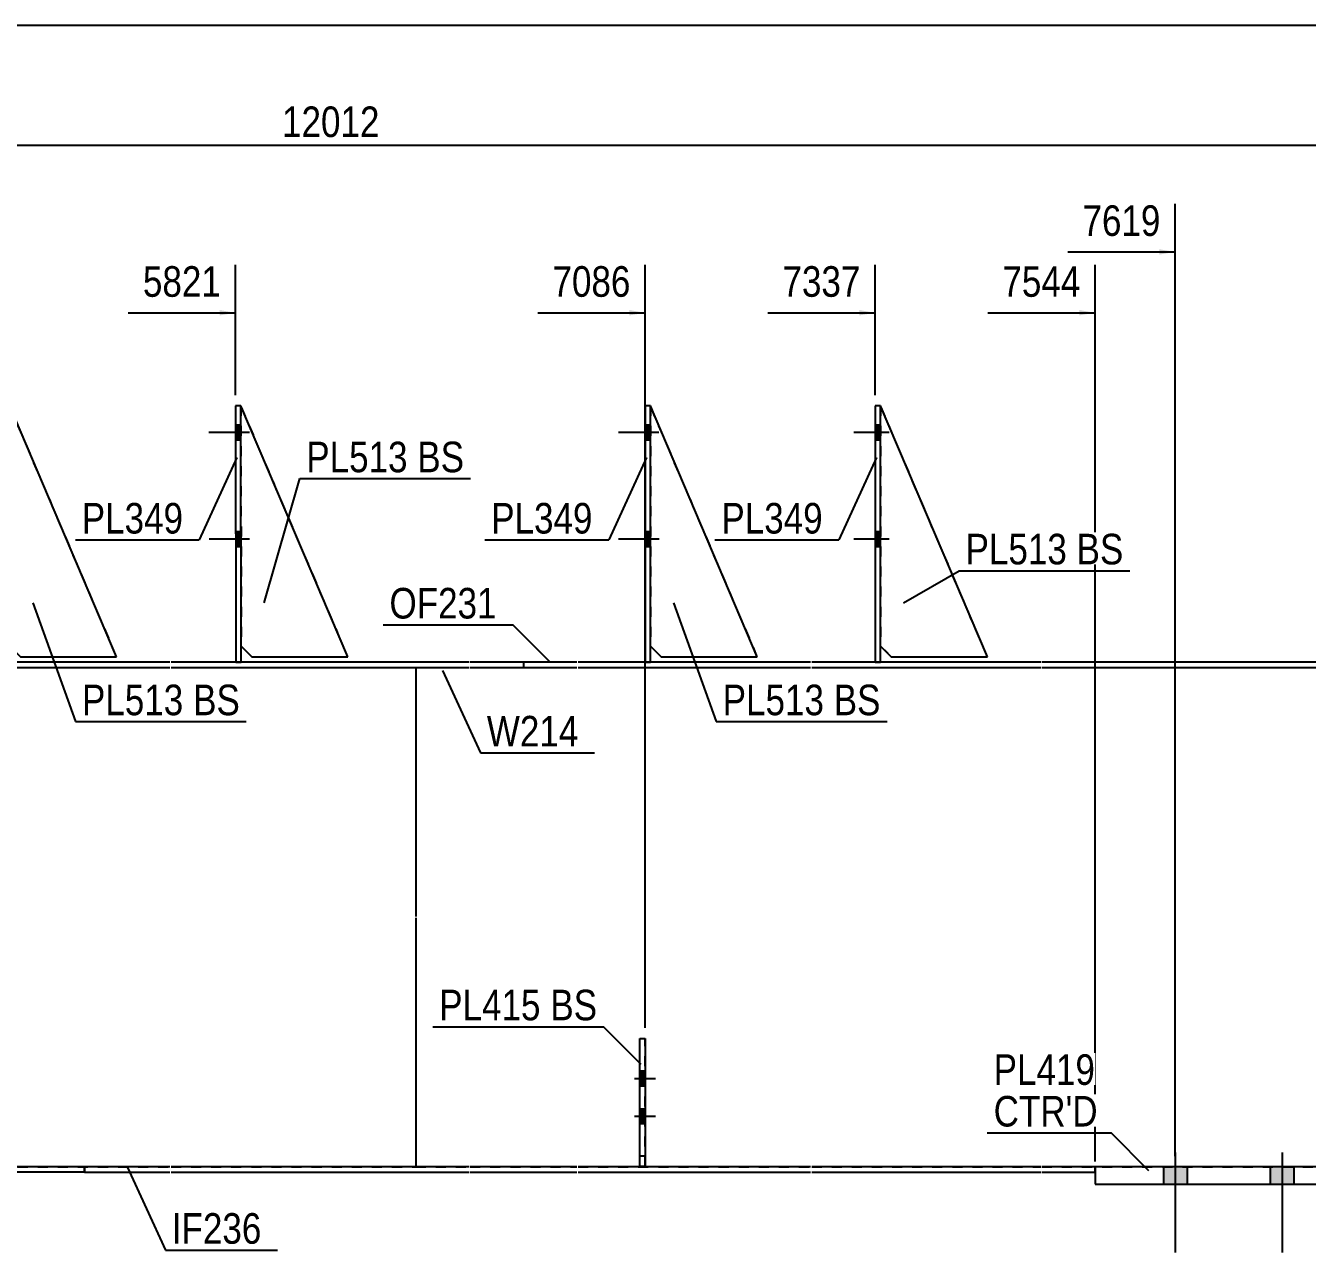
# Model space of a CAD drawing. Header units: millimetres. Extents: x -19 to 383, y -198 to 79.
# Drawn here: x 154.9 to 275, y -35.5 to 79.4 of the extents above; entities that cross this region are included whole.
import ezdxf

# ---------------------------------------------------------------- set-up
doc = ezdxf.new("R2010")
doc.units = ezdxf.units.MM
doc.linetypes.add('DXK_LINE_DOT1', pattern=[1.8814, 0.9407, -0.9407])
doc.linetypes.add('DXK_LINE_DOT2', pattern=[3.9198, 1.9599, -1.9599])
doc.styles.add('Arial Narrow', font='ARIALN.TTF', dxfattribs={"height": 0.2})

# ---------------------------------------------------------------- blocks, each defined once
blk = doc.blocks.new('Unknown-627303214-1210')
at = {"color": 5, "linetype": 'Continuous'}
blk.add_line((383.15, 79.42), (-16.85, 79.42), dxfattribs=at)
blk = doc.blocks.new('Part-627303214-1604 - 1553')
at = {"color": 2, "linetype": 'Continuous'}
for p, q in [((191.45, 19.3), (191.45, -4.05)), ((191.45, -4.15), (191.45, -27.5))]:
    blk.add_line(p, q, dxfattribs=at)
at = {"color": 7, "linetype": 'DXK_LINE_DOT1'}
for p, q in [((191.45, 19.3), (196.45, 19.3)), ((196.55, 19.3), (206.55, 19.3)), ((206.65, 19.3), (228.44, 19.3)), ((228.54, 19.3), (249.99, 19.3)), ((250.09, 19.3), (285.09, 19.3)), ((285.19, 19.3), (306.75, 19.3)), ((306.85, 19.3), (328.64, 19.3)), ((328.74, 19.3), (350.29, 19.3)), ((350.39, 19.3), (360.39, 19.3)), ((360.49, 19.3), (366.99, 19.3)), ((366.99, 19.3), (366.99, -4.05)), ((366.99, -4.15), (366.99, -27.5)), ((191.45, -27.5), (196.45, -27.5)), ((196.55, -27.5), (206.55, -27.5)), ((206.65, -27.5), (228.44, -27.5)), ((228.54, -27.5), (249.99, -27.5)), ((250.09, -27.5), (285.09, -27.5)), ((285.19, -27.5), (306.75, -27.5)), ((306.85, -27.5), (328.64, -27.5)), ((328.74, -27.5), (350.29, -27.5)), ((350.39, -27.5), (360.39, -27.5)), ((360.49, -27.5), (366.99, -27.5))]:
    blk.add_line(p, q, dxfattribs=at)
blk = doc.blocks.new('Part-627303214-1959 - 1553')
at = {"color": 2, "linetype": 'Continuous'}
for p, q in [((213.43, 43.8), (212.93, 43.8)), ((212.93, 43.8), (212.94, 19.8)), ((213.44, 19.8), (213.43, 43.8)), ((212.94, 19.8), (213.44, 19.8))]:
    blk.add_line(p, q, dxfattribs=at)
blk = doc.blocks.new('Bolt-627303214-1969 - 1553')
at = {"linetype": 'Continuous'}
for points in [[(175.08, 40.6), (175.08, 42), (174.58, 42), (174.58, 40.6)], [(175.08, 40.6), (175.08, 42), (174.58, 42), (174.58, 40.6)], [(175.08, 40.6), (175.08, 42), (174.58, 42), (174.58, 40.6)], [(175.09, 30.6), (175.09, 32), (174.59, 32), (174.59, 30.6)], [(175.09, 30.6), (175.09, 32), (174.59, 32), (174.59, 30.6)], [(175.09, 30.6), (175.09, 32), (174.59, 32), (174.59, 30.6)]]:
    blk.add_hatch(color=3, dxfattribs=at).paths.add_polyline_path(points)
at = {"color": 3, "linetype": 'Continuous'}
for p, q in [((175.88, 41.3), (172.08, 41.3)), ((175.88, 41.3), (172.08, 41.3)), ((175.88, 41.3), (172.08, 41.3)), ((175.08, 42), (174.58, 42)), ((175.08, 42), (174.58, 42)), ((175.08, 42), (174.58, 42)), ((175.08, 40.6), (174.58, 40.6)), ((175.08, 40.6), (174.58, 40.6)), ((175.08, 40.6), (174.58, 40.6)), ((175.89, 31.3), (172.09, 31.3)), ((175.89, 31.3), (172.09, 31.3)), ((175.89, 31.3), (172.09, 31.3)), ((175.09, 32), (174.59, 32)), ((175.09, 32), (174.59, 32)), ((175.09, 32), (174.59, 32)), ((175.09, 30.6), (174.59, 30.6)), ((175.09, 30.6), (174.59, 30.6)), ((175.09, 30.6), (174.59, 30.6))]:
    blk.add_line(p, q, dxfattribs=at)
blk = doc.blocks.new('Part-627303214-1582 - 1553')
at = {"color": 2, "linetype": 'Continuous'}
for p, q in [((168.43, -27.5), (160.44, -27.5)), ((160.44, -28), (160.44, -27.5)), ((196.45, -27.5), (168.53, -27.5)), ((206.55, -27.5), (196.55, -27.5)), ((228.44, -27.5), (206.65, -27.5)), ((249.99, -27.5), (228.54, -27.5)), ((255.09, -27.5), (250.09, -27.5)), ((160.44, -28), (168.43, -28)), ((168.53, -28), (196.45, -28)), ((196.55, -28), (206.55, -28)), ((206.65, -28), (228.44, -28)), ((228.54, -28), (249.99, -28)), ((250.09, -28), (255.09, -28))]:
    blk.add_line(p, q, dxfattribs=at)
at = {"color": 7, "linetype": 'DXK_LINE_DOT1'}
blk.add_line((255.09, -28), (255.09, -27.5), dxfattribs=at)
blk = doc.blocks.new('Part-627303214-1626 - 1553')
at = {"color": 2, "linetype": 'Continuous'}
for p, q in [((121.9, 19.8), (121.9, 19.3)), ((121.9, 19.8), (131.04, 19.8)), ((121.9, 19.3), (146.54, 19.3)), ((146.54, 19.8), (131.54, 19.8)), ((152.93, 19.8), (146.64, 19.8)), ((146.64, 19.3), (168.43, 19.3)), ((168.43, 19.8), (153.43, 19.8)), ((174.59, 19.8), (168.53, 19.8)), ((168.53, 19.3), (196.45, 19.3)), ((196.45, 19.8), (175.09, 19.8)), ((201.55, 19.8), (196.55, 19.8)), ((196.55, 19.3), (201.55, 19.3)), ((201.55, 19.8), (201.55, 19.3))]:
    blk.add_line(p, q, dxfattribs=at)
at = {"color": 7, "linetype": 'DXK_LINE_DOT1'}
for p, q in [((131.54, 19.8), (131.04, 19.8)), ((153.43, 19.8), (152.93, 19.8)), ((175.09, 19.8), (174.59, 19.8))]:
    blk.add_line(p, q, dxfattribs=at)
blk = doc.blocks.new('Part-627303214-1631 - 1553')
at = {"color": 2, "linetype": 'Continuous'}
for p, q in [((73.35, -27.5), (68.35, -27.5)), ((95.25, -27.5), (73.45, -27.5)), ((116.8, -27.5), (95.35, -27.5)), ((146.54, -27.5), (116.9, -27.5)), ((160.44, -27.5), (146.64, -27.5)), ((160.44, -27.5), (160.44, -28)), ((73.35, -28), (68.35, -28)), ((95.25, -28), (73.45, -28)), ((116.8, -28), (95.35, -28)), ((146.54, -28), (116.9, -28)), ((160.44, -28), (146.64, -28))]:
    blk.add_line(p, q, dxfattribs=at)
at = {"color": 7, "linetype": 'DXK_LINE_DOT1'}
blk.add_line((68.35, -27.5), (68.35, -28), dxfattribs=at)
blk = doc.blocks.new('Part-627303214-1675 - 1553')
at = {"color": 2, "linetype": 'Continuous'}
for p, q in [((201.55, 19.8), (201.55, 19.3)), ((206.55, 19.8), (201.55, 19.8)), ((201.55, 19.3), (206.55, 19.3)), ((212.94, 19.8), (206.65, 19.8)), ((206.65, 19.3), (228.44, 19.3)), ((228.44, 19.8), (213.44, 19.8)), ((234.49, 19.8), (228.54, 19.8)), ((228.54, 19.3), (249.99, 19.3)), ((249.99, 19.8), (234.99, 19.8)), ((285.09, 19.8), (250.09, 19.8)), ((250.09, 19.3), (285.09, 19.3)), ((291.25, 19.8), (285.19, 19.8)), ((285.19, 19.3), (306.75, 19.3)), ((306.75, 19.8), (291.75, 19.8)), ((313.14, 19.8), (306.85, 19.8)), ((306.85, 19.3), (328.64, 19.3)), ((328.64, 19.8), (313.64, 19.8)), ((334.79, 19.8), (328.74, 19.8)), ((328.74, 19.3), (350.29, 19.3)), ((350.29, 19.8), (335.29, 19.8)), ((360.39, 19.8), (350.39, 19.8)), ((350.39, 19.3), (360.39, 19.3)), ((366.99, 19.8), (360.49, 19.8)), ((360.49, 19.3), (366.99, 19.3))]:
    blk.add_line(p, q, dxfattribs=at)
at = {"color": 7, "linetype": 'DXK_LINE_DOT1'}
for p, q in [((213.44, 19.8), (212.94, 19.8)), ((234.99, 19.8), (234.49, 19.8)), ((291.75, 19.8), (291.25, 19.8)), ((313.64, 19.8), (313.14, 19.8)), ((335.29, 19.8), (334.79, 19.8)), ((366.99, 19.8), (366.99, 19.3))]:
    blk.add_line(p, q, dxfattribs=at)
blk = doc.blocks.new('Part-627303214-1856 - 1553')
at = {"color": 2, "linetype": 'Continuous'}
for p, q in [((234.99, 43.8), (234.49, 43.8)), ((234.49, 43.8), (234.49, 19.8)), ((234.99, 19.8), (234.99, 43.8)), ((234.49, 19.8), (234.99, 19.8))]:
    blk.add_line(p, q, dxfattribs=at)
blk = doc.blocks.new('Part-627303214-1792 - 1553')
at = {"color": 2, "linetype": 'Continuous'}
for p, q in [((175.08, 43.8), (174.58, 43.8)), ((174.58, 43.8), (174.59, 19.8)), ((175.09, 19.8), (175.08, 43.8)), ((174.59, 19.8), (175.09, 19.8))]:
    blk.add_line(p, q, dxfattribs=at)
blk = doc.blocks.new('Part-627303214-1925 - 1553')
at = {"color": 2, "linetype": 'Continuous'}
for p, q in [((280.09, -27.5), (255.09, -27.5)), ((255.09, -27.5), (255.09, -29.1)), ((280.09, -29.1), (280.09, -27.5)), ((255.09, -29.1), (280.09, -29.1))]:
    blk.add_line(p, q, dxfattribs=at)
blk = doc.blocks.new('Part-627303214-1861 - 1553')
at = {"color": 7, "linetype": 'DXK_LINE_DOT1'}
for p, q in [((212.45, -27.47), (212.45, -15.47)), ((212.45, -15.47), (212.95, -15.47)), ((212.95, -27.47), (212.95, -15.47)), ((212.45, -26.47), (212.95, -26.47)), ((212.95, -27.47), (212.45, -27.47))]:
    blk.add_line(p, q, dxfattribs=at)
blk = doc.blocks.new('Part-627303214-1866 - 1553')
at = {"color": 2, "linetype": 'Continuous'}
for p, q in [((212.45, -27.47), (212.45, -15.47)), ((212.45, -15.47), (212.95, -15.47)), ((212.95, -15.47), (212.95, -27.47)), ((212.95, -27.47), (212.45, -27.47))]:
    blk.add_line(p, q, dxfattribs=at)
blk = doc.blocks.new('Part-627303214-1964 - 1553')
at = {"color": 7, "linetype": 'DXK_LINE_DOT1'}
for p, q in [((0, 19.3), (0, -4.05)), ((0, 19.3), (6.5, 19.3)), ((6.6, 19.3), (16.6, 19.3)), ((16.7, 19.3), (38.25, 19.3)), ((38.35, 19.3), (73.35, 19.3)), ((73.45, 19.3), (95.25, 19.3)), ((95.35, 19.3), (116.8, 19.3)), ((116.9, 19.3), (146.54, 19.3)), ((146.64, 19.3), (168.43, 19.3)), ((168.53, 19.3), (191.45, 19.3)), ((0, -4.15), (0, -27.5)), ((0, -27.5), (6.5, -27.5)), ((6.6, -27.5), (16.6, -27.5)), ((16.7, -27.5), (38.25, -27.5)), ((38.35, -27.5), (73.35, -27.5)), ((73.45, -27.5), (95.25, -27.5)), ((95.35, -27.5), (116.8, -27.5)), ((116.9, -27.5), (146.54, -27.5)), ((146.64, -27.5), (168.43, -27.5)), ((168.53, -27.5), (191.45, -27.5))]:
    blk.add_line(p, q, dxfattribs=at)
at = {"color": 2, "linetype": 'Continuous'}
for p, q in [((191.45, 19.3), (191.45, -4.05)), ((191.45, -4.15), (191.45, -27.5))]:
    blk.add_line(p, q, dxfattribs=at)
blk = doc.blocks.new('Bolt-627303214-1975 - 1553')
at = {"linetype": 'Continuous'}
for points in [[(234.99, 40.6), (234.99, 42), (234.49, 42), (234.49, 40.6)], [(234.99, 40.6), (234.99, 42), (234.49, 42), (234.49, 40.6)], [(234.99, 40.6), (234.99, 42), (234.49, 42), (234.49, 40.6)], [(234.99, 30.6), (234.99, 32), (234.49, 32), (234.49, 30.6)], [(234.99, 30.6), (234.99, 32), (234.49, 32), (234.49, 30.6)], [(234.99, 30.6), (234.99, 32), (234.49, 32), (234.49, 30.6)]]:
    blk.add_hatch(color=3, dxfattribs=at).paths.add_polyline_path(points)
at = {"color": 3, "linetype": 'Continuous'}
for p, q in [((235.79, 41.3), (232.49, 41.3)), ((235.79, 41.3), (232.49, 41.3)), ((235.79, 41.3), (232.49, 41.3)), ((234.99, 42), (234.49, 42)), ((234.99, 42), (234.49, 42)), ((234.99, 42), (234.49, 42)), ((234.99, 40.6), (234.49, 40.6)), ((234.99, 40.6), (234.49, 40.6)), ((234.99, 40.6), (234.49, 40.6)), ((235.79, 31.3), (232.49, 31.3)), ((235.79, 31.3), (232.49, 31.3)), ((235.79, 31.3), (232.49, 31.3)), ((234.99, 32), (234.49, 32)), ((234.99, 32), (234.49, 32)), ((234.99, 32), (234.49, 32)), ((234.99, 30.6), (234.49, 30.6)), ((234.99, 30.6), (234.49, 30.6)), ((234.99, 30.6), (234.49, 30.6))]:
    blk.add_line(p, q, dxfattribs=at)
blk = doc.blocks.new('Bolt-627303214-1976 - 1553')
at = {"color": 3, "linetype": 'DXK_LINE_DOT2'}
for p, q in [((212.95, -18.54), (212.45, -18.54)), ((213.9, -19.24), (210.6, -19.24)), ((212.95, -19.94), (212.45, -19.94)), ((213.9, -22.77), (210.6, -22.77)), ((212.95, -22.07), (212.45, -22.07)), ((212.95, -23.47), (212.45, -23.47))]:
    blk.add_line(p, q, dxfattribs=at)
blk = doc.blocks.new('Bolt-627303214-1977 - 1553')
at = {"linetype": 'Continuous'}
for points in [[(212.95, -19.94), (212.95, -18.54), (212.45, -18.54), (212.45, -19.94)], [(212.95, -23.47), (212.95, -22.07), (212.45, -22.07), (212.45, -23.47)]]:
    blk.add_hatch(color=3, dxfattribs=at).paths.add_polyline_path(points)
at = {"color": 3, "linetype": 'Continuous'}
for p, q in [((212.95, -18.54), (212.45, -18.54)), ((213.75, -19.24), (212.45, -19.24)), ((212.95, -19.94), (212.45, -19.94)), ((212.95, -22.07), (212.45, -22.07)), ((213.75, -22.77), (212.45, -22.77)), ((212.95, -23.47), (212.45, -23.47))]:
    blk.add_line(p, q, dxfattribs=at)
blk = doc.blocks.new('Bolt-627303214-1984 - 1553')
at = {"linetype": 'Continuous'}
for points in [[(261.49, -29.1), (263.69, -29.1), (263.69, -27.5), (261.49, -27.5)], [(261.49, -29.1), (263.69, -29.1), (263.69, -27.5), (261.49, -27.5)], [(261.49, -29.1), (263.69, -29.1), (263.69, -27.5), (261.49, -27.5)], [(261.49, -29.1), (263.69, -29.1), (263.69, -27.5), (261.49, -27.5)], [(271.49, -29.1), (273.69, -29.1), (273.69, -27.5), (271.49, -27.5)], [(271.49, -29.1), (273.69, -29.1), (273.69, -27.5), (271.49, -27.5)], [(271.49, -29.1), (273.69, -29.1), (273.69, -27.5), (271.49, -27.5)], [(271.49, -29.1), (273.69, -29.1), (273.69, -27.5), (271.49, -27.5)]]:
    blk.add_hatch(color=3, dxfattribs=at).paths.add_polyline_path(points)
at = {"color": 3, "linetype": 'Continuous'}
for p, q in [((262.59, -26.16), (262.59, -35.5)), ((262.59, -26.16), (262.59, -35.5)), ((262.59, -26.16), (262.59, -35.5)), ((262.59, -26.16), (262.59, -35.5)), ((272.59, -26.16), (272.59, -35.5)), ((272.59, -26.16), (272.59, -35.5)), ((272.59, -26.16), (272.59, -35.5)), ((272.59, -26.16), (272.59, -35.5)), ((261.49, -27.5), (261.49, -29.1)), ((261.49, -27.5), (261.49, -29.1)), ((261.49, -27.5), (261.49, -29.1)), ((261.49, -27.5), (261.49, -29.1)), ((263.69, -27.5), (263.69, -29.1)), ((263.69, -27.5), (263.69, -29.1)), ((263.69, -27.5), (263.69, -29.1)), ((263.69, -27.5), (263.69, -29.1)), ((271.49, -27.5), (271.49, -29.1)), ((271.49, -27.5), (271.49, -29.1)), ((271.49, -27.5), (271.49, -29.1)), ((271.49, -27.5), (271.49, -29.1)), ((273.69, -27.5), (273.69, -29.1)), ((273.69, -27.5), (273.69, -29.1)), ((273.69, -27.5), (273.69, -29.1)), ((273.69, -27.5), (273.69, -29.1))]:
    blk.add_line(p, q, dxfattribs=at)
blk = doc.blocks.new('Bolt-627303214-1986 - 1553')
at = {"linetype": 'Continuous'}
for points in [[(213.43, 40.6), (213.43, 42), (212.93, 42), (212.93, 40.6)], [(213.43, 40.6), (213.43, 42), (212.93, 42), (212.93, 40.6)], [(213.43, 40.6), (213.43, 42), (212.93, 42), (212.93, 40.6)], [(213.44, 30.6), (213.44, 32), (212.94, 32), (212.94, 30.6)], [(213.44, 30.6), (213.44, 32), (212.94, 32), (212.94, 30.6)], [(213.44, 30.6), (213.44, 32), (212.94, 32), (212.94, 30.6)]]:
    blk.add_hatch(color=3, dxfattribs=at).paths.add_polyline_path(points)
at = {"color": 3, "linetype": 'Continuous'}
for p, q in [((214.23, 41.3), (210.43, 41.3)), ((214.23, 41.3), (210.43, 41.3)), ((214.23, 41.3), (210.43, 41.3)), ((213.43, 42), (212.93, 42)), ((213.43, 42), (212.93, 42)), ((213.43, 42), (212.93, 42)), ((213.43, 40.6), (212.93, 40.6)), ((213.43, 40.6), (212.93, 40.6)), ((213.43, 40.6), (212.93, 40.6)), ((214.24, 31.3), (210.44, 31.3)), ((214.24, 31.3), (210.44, 31.3)), ((214.24, 31.3), (210.44, 31.3)), ((213.44, 32), (212.94, 32)), ((213.44, 32), (212.94, 32)), ((213.44, 32), (212.94, 32)), ((213.44, 30.6), (212.94, 30.6)), ((213.44, 30.6), (212.94, 30.6)), ((213.44, 30.6), (212.94, 30.6))]:
    blk.add_line(p, q, dxfattribs=at)
blk = doc.blocks.new('Part-627303214-2001 - 1553')
at = {"color": 2, "linetype": 'Continuous'}
for p, q in [((163.43, 20.3), (153.43, 43.8)), ((153.43, 21.3), (154.43, 20.3)), ((154.43, 20.3), (163.43, 20.3))]:
    blk.add_line(p, q, dxfattribs=at)
at = {"color": 7, "linetype": 'DXK_LINE_DOT1'}
blk.add_line((153.43, 43.8), (153.43, 21.3), dxfattribs=at)
blk = doc.blocks.new('Part-627303214-2613 - 1553')
at = {"color": 7, "linetype": 'DXK_LINE_DOT1'}
for p, q in [((213.43, 43.8), (213.44, 21.3)), ((223.44, 20.3), (213.43, 43.8)), ((213.44, 21.3), (214.44, 20.3)), ((214.44, 20.3), (223.44, 20.3))]:
    blk.add_line(p, q, dxfattribs=at)
blk = doc.blocks.new('Part-627303214-2615 - 1553')
at = {"color": 7, "linetype": 'DXK_LINE_DOT1'}
for p, q in [((163.43, 20.3), (153.43, 43.8)), ((153.43, 21.3), (154.43, 20.3)), ((154.43, 20.3), (163.43, 20.3))]:
    blk.add_line(p, q, dxfattribs=at)
blk = doc.blocks.new('Part-627303214-2616 - 1553')
at = {"color": 7, "linetype": 'DXK_LINE_DOT1'}
for p, q in [((234.99, 43.8), (234.99, 21.3)), ((244.99, 20.3), (234.99, 43.8)), ((234.99, 21.3), (235.99, 20.3)), ((235.99, 20.3), (244.99, 20.3))]:
    blk.add_line(p, q, dxfattribs=at)
blk = doc.blocks.new('Part-627303214-2620 - 1553')
at = {"color": 7, "linetype": 'DXK_LINE_DOT1'}
for p, q in [((175.08, 43.8), (175.09, 21.3)), ((185.09, 20.3), (175.08, 43.8)), ((175.09, 21.3), (176.09, 20.3)), ((176.09, 20.3), (185.09, 20.3))]:
    blk.add_line(p, q, dxfattribs=at)
blk = doc.blocks.new('Part-627303214-2622 - 1553')
at = {"color": 2, "linetype": 'Continuous'}
for p, q in [((223.44, 20.3), (213.43, 43.8)), ((213.44, 21.3), (214.44, 20.3)), ((214.44, 20.3), (223.44, 20.3))]:
    blk.add_line(p, q, dxfattribs=at)
blk = doc.blocks.new('Part-627303214-2624 - 1553')
at = {"color": 2, "linetype": 'Continuous'}
for p, q in [((244.99, 20.3), (234.99, 43.8)), ((234.99, 21.3), (235.99, 20.3)), ((235.99, 20.3), (244.99, 20.3))]:
    blk.add_line(p, q, dxfattribs=at)
blk = doc.blocks.new('Part-627303214-2628 - 1553')
at = {"color": 2, "linetype": 'Continuous'}
for p, q in [((185.09, 20.3), (175.08, 43.8)), ((175.09, 21.3), (176.09, 20.3)), ((176.09, 20.3), (185.09, 20.3))]:
    blk.add_line(p, q, dxfattribs=at)
blk = doc.blocks.new('StraightDimension-627303214-2237 - 1553')
at = {"color": 7, "linetype": 'Continuous'}
blk.add_line((-1.6, 68.23), (368.59, 68.23), dxfattribs=at)
at = {"color": 0}
blk.add_wipeout([(188.67, 68.38), (188.67, 72.58), (178.33, 72.58), (178.33, 68.38)], dxfattribs=at)
at = {"color": 3, "style": 'Arial Narrow'}
blk.add_text('12012', height=2.863, dxfattribs=at).set_placement((178.93, 68.98))
blk = doc.blocks.new('StraightDimension-627303214-11071 - 1553')
at = {"linetype": 'Continuous'}
blk.add_hatch(color=7, dxfattribs=at).paths.add_polyline_path([(261.09, 58.47), (262.59, 58.22), (261.09, 57.97)])
at = {"color": 7, "linetype": 'Continuous'}
for p, q in [((262.59, -26.5), (262.59, 62.72)), ((252.53, 58.22), (262.59, 58.22))]:
    blk.add_line(p, q, dxfattribs=at)
at = {"color": 0}
blk.add_wipeout([(261.82, 59.12), (261.82, 63.32), (253.3, 63.32), (253.3, 59.12)], dxfattribs=at)
at = {"color": 3, "style": 'Arial Narrow'}
blk.add_text('7619', height=2.863, dxfattribs=at).set_placement((253.9, 59.72))
blk = doc.blocks.new('StraightDimension-627303214-11072 - 1553')
at = {"linetype": 'Continuous'}
blk.add_hatch(color=7, dxfattribs=at).paths.add_polyline_path([(253.59, 52.77), (255.09, 52.52), (253.59, 52.27)])
at = {"color": 7, "linetype": 'Continuous'}
for p, q in [((255.09, -27), (255.09, 57.02)), ((245.03, 52.52), (255.09, 52.52))]:
    blk.add_line(p, q, dxfattribs=at)
at = {"color": 0}
blk.add_wipeout([(254.32, 53.42), (254.32, 57.62), (245.8, 57.62), (245.8, 53.42)], dxfattribs=at)
at = {"color": 3, "style": 'Arial Narrow'}
blk.add_text('7544', height=2.863, dxfattribs=at).set_placement((246.4, 54.02))
blk = doc.blocks.new('StraightDimension-627303214-11073 - 1553')
at = {"linetype": 'Continuous'}
blk.add_hatch(color=7, dxfattribs=at).paths.add_polyline_path([(232.99, 52.77), (234.49, 52.52), (232.99, 52.27)])
at = {"color": 7, "linetype": 'Continuous'}
for p, q in [((234.49, 44.8), (234.49, 57.02)), ((224.43, 52.52), (234.49, 52.52))]:
    blk.add_line(p, q, dxfattribs=at)
at = {"color": 0}
blk.add_wipeout([(233.71, 53.42), (233.71, 57.62), (225.2, 57.62), (225.2, 53.42)], dxfattribs=at)
at = {"color": 3, "style": 'Arial Narrow'}
blk.add_text('7337', height=2.863, dxfattribs=at).set_placement((225.8, 54.02))
blk = doc.blocks.new('StraightDimension-627303214-11074 - 1553')
at = {"linetype": 'Continuous'}
blk.add_hatch(color=7, dxfattribs=at).paths.add_polyline_path([(211.45, 52.77), (212.95, 52.52), (211.45, 52.27)])
at = {"color": 7, "linetype": 'Continuous'}
for p, q in [((212.95, -14.47), (212.95, 57.02)), ((202.88, 52.52), (212.95, 52.52))]:
    blk.add_line(p, q, dxfattribs=at)
at = {"color": 0}
blk.add_wipeout([(212.17, 53.42), (212.17, 57.62), (203.66, 57.62), (203.66, 53.42)], dxfattribs=at)
at = {"color": 3, "style": 'Arial Narrow'}
blk.add_text('7086', height=2.863, dxfattribs=at).set_placement((204.26, 54.02))
blk = doc.blocks.new('StraightDimension-627303214-11075 - 1553')
at = {"linetype": 'Continuous'}
blk.add_hatch(color=7, dxfattribs=at).paths.add_polyline_path([(173.08, 52.77), (174.58, 52.52), (173.08, 52.27)])
at = {"color": 7, "linetype": 'Continuous'}
for p, q in [((174.58, 44.8), (174.58, 57.02)), ((164.52, 52.52), (174.58, 52.52))]:
    blk.add_line(p, q, dxfattribs=at)
at = {"color": 0}
blk.add_wipeout([(173.81, 53.42), (173.81, 57.62), (165.3, 57.62), (165.3, 53.42)], dxfattribs=at)
at = {"color": 3, "style": 'Arial Narrow'}
blk.add_text('5821', height=2.863, dxfattribs=at).set_placement((165.9, 54.02))
blk = doc.blocks.new('Mark-627303214-1600 - 1553')
at = {"color": 0}
blk.add_wipeout([(206.69, 11.89), (206.69, 14.89), (198.11, 14.89), (198.11, 11.89)], dxfattribs=at)
blk.add_wipeout([(206.69, 11.89), (206.69, 14.89), (198.11, 14.89), (198.11, 11.89)], dxfattribs=at)
at = {"color": 7, "linetype": 'Continuous'}
for p, q in [((193.97, 19.02), (197.51, 11.29)), ((197.51, 11.29), (208.19, 11.29))]:
    blk.add_line(p, q, dxfattribs=at)
at = {"color": 3, "style": 'Arial Narrow'}
blk.add_text('W214', height=2.863, dxfattribs=at).set_placement((198.11, 11.89))
blk = doc.blocks.new('Mark-627303214-1578 - 1553')
at = {"color": 0}
blk.add_wipeout([(177, -34.69), (177, -31.69), (168.6, -31.69), (168.6, -34.69)], dxfattribs=at)
blk.add_wipeout([(177, -34.69), (177, -31.69), (168.6, -31.69), (168.6, -34.69)], dxfattribs=at)
at = {"color": 7, "linetype": 'Continuous'}
for p, q in [((164.46, -27.55), (168, -35.29)), ((168, -35.29), (178.5, -35.29))]:
    blk.add_line(p, q, dxfattribs=at)
at = {"color": 3, "style": 'Arial Narrow'}
blk.add_text('IF236', height=2.863, dxfattribs=at).set_placement((168.6, -34.69))
blk = doc.blocks.new('Mark-627303214-1671 - 1553')
at = {"color": 7, "linetype": 'Continuous'}
blk.add_line((204.07, 19.75), (200.53, 23.28), dxfattribs=at)
at = {"color": 0}
blk.add_wipeout([(199.03, 23.88), (199.03, 26.88), (188.99, 26.88), (188.99, 23.88)], dxfattribs=at)
blk.add_wipeout([(199.03, 23.88), (199.03, 26.88), (188.99, 26.88), (188.99, 23.88)], dxfattribs=at)
at = {"color": 7, "linetype": 'Continuous'}
blk.add_line((188.39, 23.28), (200.53, 23.28), dxfattribs=at)
at = {"color": 3, "style": 'Arial Narrow'}
blk.add_text('OF231', height=2.863, dxfattribs=at).set_placement((188.99, 23.88))
blk = doc.blocks.new('Mark-627303214-1788 - 1553')
at = {"color": 7, "linetype": 'Continuous'}
blk.add_line((174.71, 38.97), (171.18, 31.24), dxfattribs=at)
at = {"color": 0}
blk.add_wipeout([(169.68, 31.84), (169.68, 34.84), (160.17, 34.84), (160.17, 31.84)], dxfattribs=at)
blk.add_wipeout([(169.68, 31.84), (169.68, 34.84), (160.17, 34.84), (160.17, 31.84)], dxfattribs=at)
at = {"color": 7, "linetype": 'Continuous'}
blk.add_line((159.57, 31.24), (171.18, 31.24), dxfattribs=at)
at = {"color": 3, "style": 'Arial Narrow'}
blk.add_text('PL349', height=2.863, dxfattribs=at).set_placement((160.17, 31.84))
blk = doc.blocks.new('Mark-627303214-1852 - 1553')
at = {"color": 7, "linetype": 'Continuous'}
blk.add_line((234.62, 38.97), (231.08, 31.24), dxfattribs=at)
at = {"color": 0}
blk.add_wipeout([(229.58, 31.84), (229.58, 34.84), (220.08, 34.84), (220.08, 31.84)], dxfattribs=at)
blk.add_wipeout([(229.58, 31.84), (229.58, 34.84), (220.08, 34.84), (220.08, 31.84)], dxfattribs=at)
at = {"color": 7, "linetype": 'Continuous'}
blk.add_line((219.48, 31.24), (231.08, 31.24), dxfattribs=at)
at = {"color": 3, "style": 'Arial Narrow'}
blk.add_text('PL349', height=2.863, dxfattribs=at).set_placement((220.08, 31.84))
blk = doc.blocks.new('Mark-627303214-1921 - 1553')
at = {"color": 7, "linetype": 'Continuous'}
blk.add_line((260.12, -27.85), (256.59, -24.31), dxfattribs=at)
at = {"color": 0}
for points in [[(255.09, -19.81), (255.09, -16.81), (245.58, -16.81), (245.58, -19.81)], [(255.34, -23.71), (255.34, -20.71), (245.58, -20.71), (245.58, -23.71)]]:
    blk.add_wipeout(points, dxfattribs=at)
for points in [[(255.09, -19.81), (255.09, -16.81), (245.58, -16.81), (245.58, -19.81)], [(255.34, -23.71), (255.34, -20.71), (245.58, -20.71), (245.58, -23.71)]]:
    blk.add_wipeout(points, dxfattribs=at)
at = {"color": 7, "linetype": 'Continuous'}
blk.add_line((244.98, -24.31), (256.59, -24.31), dxfattribs=at)
at = {"color": 3, "style": 'Arial Narrow'}
blk.add_text('PL419', height=2.863, dxfattribs=at).set_placement((245.58, -19.81))
at = {"color": 1, "style": 'Arial Narrow'}
blk.add_text("CTR'D", height=2.863, dxfattribs=at).set_placement((245.58, -23.71))
blk = doc.blocks.new('Mark-627303214-1955 - 1553')
at = {"color": 7, "linetype": 'Continuous'}
blk.add_line((213.06, 38.97), (209.53, 31.24), dxfattribs=at)
at = {"color": 0}
blk.add_wipeout([(208.03, 31.84), (208.03, 34.84), (198.52, 34.84), (198.52, 31.84)], dxfattribs=at)
blk.add_wipeout([(208.03, 31.84), (208.03, 34.84), (198.52, 34.84), (198.52, 31.84)], dxfattribs=at)
at = {"color": 7, "linetype": 'Continuous'}
blk.add_line((197.92, 31.24), (209.53, 31.24), dxfattribs=at)
at = {"color": 3, "style": 'Arial Narrow'}
blk.add_text('PL349', height=2.863, dxfattribs=at).set_placement((198.52, 31.84))
blk = doc.blocks.new('MarkSet-627303214-6739 - 1553')
at = {"color": 0}
for points in [[(169.7, 14.82), (169.7, 17.82), (160.19, 17.82), (160.19, 14.82)], [(174.98, 14.82), (174.98, 17.82), (170.6, 17.82), (170.6, 14.82)]]:
    blk.add_wipeout(points, dxfattribs=at)
for points in [[(169.7, 14.82), (169.7, 17.82), (160.19, 17.82), (160.19, 14.82)], [(174.98, 14.82), (174.98, 17.82), (170.6, 17.82), (170.6, 14.82)]]:
    blk.add_wipeout(points, dxfattribs=at)
at = {"color": 7, "linetype": 'Continuous'}
for p, q in [((155.59, 25.35), (159.59, 14.22)), ((159.59, 14.22), (175.58, 14.22))]:
    blk.add_line(p, q, dxfattribs=at)
at = {"color": 3, "style": 'Arial Narrow'}
for s, p in [('PL513', (160.19, 14.82)), ('BS', (170.6, 14.82))]:
    blk.add_text(s, height=2.863, dxfattribs=at).set_placement(p)
blk = doc.blocks.new('MarkSet-627303214-2452 - 1553')
at = {"color": 0}
for points in [[(203.16, -13.76), (203.16, -10.76), (193.65, -10.76), (193.65, -13.76)], [(208.44, -13.76), (208.44, -10.76), (204.06, -10.76), (204.06, -13.76)]]:
    blk.add_wipeout(points, dxfattribs=at)
for points in [[(203.16, -13.76), (203.16, -10.76), (193.65, -10.76), (193.65, -13.76)], [(208.44, -13.76), (208.44, -10.76), (204.06, -10.76), (204.06, -13.76)]]:
    blk.add_wipeout(points, dxfattribs=at)
at = {"color": 7, "linetype": 'Continuous'}
for p in [(193.05, -14.36), (212.57, -17.9)]:
    blk.add_line(p, (209.04, -14.36), dxfattribs=at)
at = {"color": 3, "style": 'Arial Narrow'}
for s, p in [('PL415', (193.65, -13.76)), ('BS', (204.06, -13.76))]:
    blk.add_text(s, height=2.863, dxfattribs=at).set_placement(p)
blk = doc.blocks.new('MarkSet-627303214-2854 - 1553')
at = {"color": 0}
for points in [[(252.45, 28.95), (252.45, 31.95), (242.95, 31.95), (242.95, 28.95)], [(257.74, 28.95), (257.74, 31.95), (253.35, 31.95), (253.35, 28.95)]]:
    blk.add_wipeout(points, dxfattribs=at)
for points in [[(252.45, 28.95), (252.45, 31.95), (242.95, 31.95), (242.95, 28.95)], [(257.74, 28.95), (257.74, 31.95), (253.35, 31.95), (253.35, 28.95)]]:
    blk.add_wipeout(points, dxfattribs=at)
at = {"color": 7, "linetype": 'Continuous'}
for p, q in [((237.15, 25.35), (242.35, 28.35)), ((242.35, 28.35), (258.34, 28.35))]:
    blk.add_line(p, q, dxfattribs=at)
at = {"color": 3, "style": 'Arial Narrow'}
for s, p in [('PL513', (242.95, 28.95)), ('BS', (253.35, 28.95))]:
    blk.add_text(s, height=2.863, dxfattribs=at).set_placement(p)
blk = doc.blocks.new('MarkSet-627303214-2887 - 1553')
at = {"color": 0}
for points in [[(190.7, 37.58), (190.7, 40.58), (181.2, 40.58), (181.2, 37.58)], [(195.98, 37.58), (195.98, 40.58), (191.6, 40.58), (191.6, 37.58)]]:
    blk.add_wipeout(points, dxfattribs=at)
for points in [[(190.7, 37.58), (190.7, 40.58), (181.2, 40.58), (181.2, 37.58)], [(195.98, 37.58), (195.98, 40.58), (191.6, 40.58), (191.6, 37.58)]]:
    blk.add_wipeout(points, dxfattribs=at)
at = {"color": 7, "linetype": 'Continuous'}
for p, q in [((177.25, 25.35), (180.6, 36.98)), ((180.6, 36.98), (196.58, 36.98))]:
    blk.add_line(p, q, dxfattribs=at)
at = {"color": 3, "style": 'Arial Narrow'}
for s, p in [('PL513', (181.2, 37.58)), ('BS', (191.6, 37.58))]:
    blk.add_text(s, height=2.863, dxfattribs=at).set_placement(p)
blk = doc.blocks.new('MarkSet-627303214-2903 - 1553')
at = {"color": 0}
for points in [[(229.7, 14.82), (229.7, 17.82), (220.2, 17.82), (220.2, 14.82)], [(234.99, 14.82), (234.99, 17.82), (230.6, 17.82), (230.6, 14.82)]]:
    blk.add_wipeout(points, dxfattribs=at)
for points in [[(229.7, 14.82), (229.7, 17.82), (220.2, 17.82), (220.2, 14.82)], [(234.99, 14.82), (234.99, 17.82), (230.6, 17.82), (230.6, 14.82)]]:
    blk.add_wipeout(points, dxfattribs=at)
at = {"color": 7, "linetype": 'Continuous'}
for p, q in [((215.6, 25.35), (219.6, 14.22)), ((219.6, 14.22), (235.59, 14.22))]:
    blk.add_line(p, q, dxfattribs=at)
at = {"color": 3, "style": 'Arial Narrow'}
for s, p in [('PL513', (220.2, 14.82)), ('BS', (230.6, 14.82))]:
    blk.add_text(s, height=2.863, dxfattribs=at).set_placement(p)

msp = doc.modelspace()

# ---------------------------------------------------------------- block references
for name in ['Unknown-627303214-1210', 'Part-627303214-2001 - 1553', 'Part-627303214-2615 - 1553', 'Part-627303214-1792 - 1553', 'Part-627303214-2620 - 1553', 'Part-627303214-2628 - 1553', 'Part-627303214-1959 - 1553', 'Part-627303214-2613 - 1553', 'Part-627303214-2622 - 1553', 'Part-627303214-1856 - 1553', 'Part-627303214-2616 - 1553', 'Part-627303214-2624 - 1553', 'Bolt-627303214-1969 - 1553', 'Bolt-627303214-1986 - 1553', 'Bolt-627303214-1975 - 1553', 'Part-627303214-1964 - 1553', 'Part-627303214-1626 - 1553', 'Part-627303214-1604 - 1553', 'Part-627303214-1675 - 1553', 'Part-627303214-1861 - 1553', 'Part-627303214-1866 - 1553', 'Bolt-627303214-1976 - 1553', 'Bolt-627303214-1977 - 1553', 'Bolt-627303214-1984 - 1553', 'Part-627303214-1631 - 1553', 'Part-627303214-1582 - 1553', 'Part-627303214-1925 - 1553']:
    msp.add_blockref(name, (0, 0))

# ---------------------------------------------------------------- next in the draw order: block references
for name in ['StraightDimension-627303214-2237 - 1553', 'MarkSet-627303214-6739 - 1553', 'MarkSet-627303214-2903 - 1553', 'Mark-627303214-1578 - 1553']:
    msp.add_blockref(name, (0, 0))

# ---------------------------------------------------------------- next in the draw order: block references
for name in ['StraightDimension-627303214-11071 - 1553', 'StraightDimension-627303214-11075 - 1553', 'StraightDimension-627303214-11074 - 1553', 'StraightDimension-627303214-11073 - 1553', 'Mark-627303214-1788 - 1553', 'Mark-627303214-1852 - 1553']:
    msp.add_blockref(name, (0, 0))

# ---------------------------------------------------------------- next in the draw order: block references
for name in ['StraightDimension-627303214-11072 - 1553', 'Mark-627303214-1955 - 1553', 'Mark-627303214-1671 - 1553', 'Mark-627303214-1600 - 1553', 'MarkSet-627303214-2452 - 1553']:
    msp.add_blockref(name, (0, 0))

# ---------------------------------------------------------------- next in the draw order: block references
for name in ['MarkSet-627303214-2887 - 1553', 'MarkSet-627303214-2854 - 1553', 'Mark-627303214-1921 - 1553']:
    msp.add_blockref(name, (0, 0))

doc.saveas('drawing.dxf')
